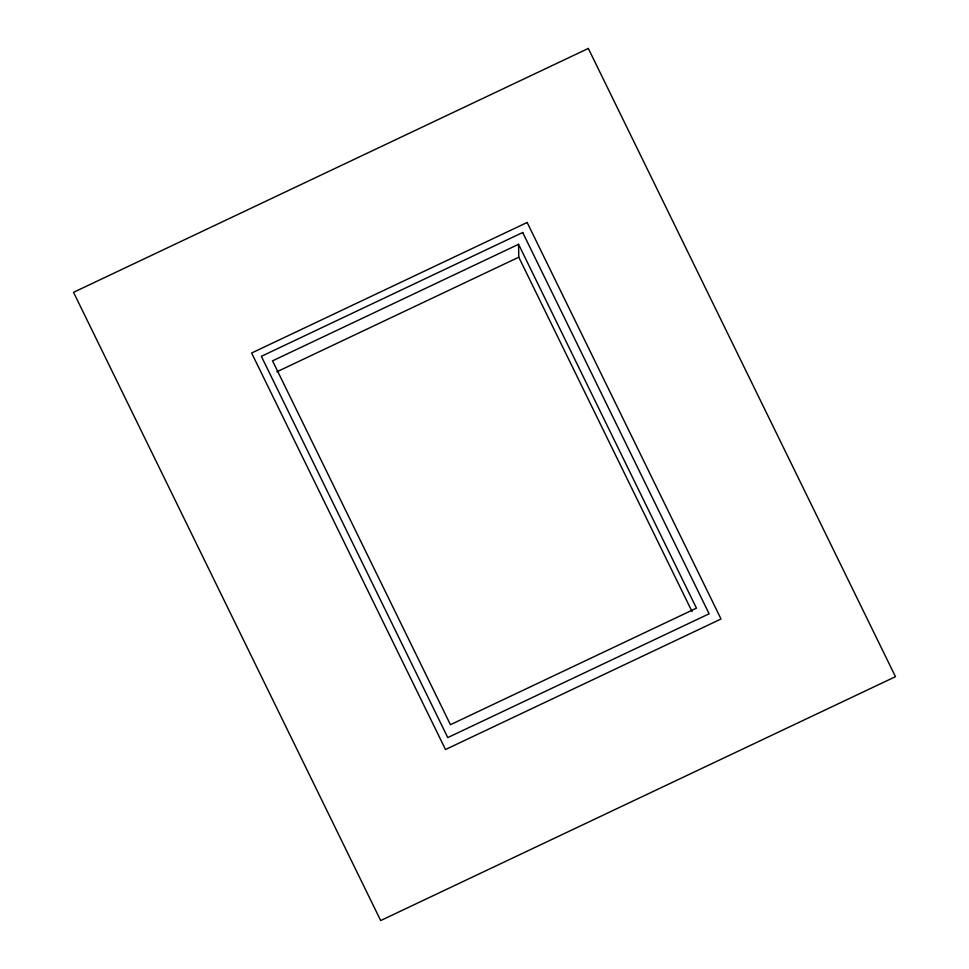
<?xml version="1.0" encoding="UTF-8"?>
<svg xmlns="http://www.w3.org/2000/svg" width="969" height="969" viewBox="0 0 969 969"><rect width="100%" height="100%" fill="white"/><g stroke="black" fill="none" stroke-linecap="round" stroke-linejoin="round"><path stroke-width="1.45" d="M518.56 244.297L272.543 360.843L450.44 724.703L696.457 608.157L518.56 244.297L518.778 257.197L692.036 611.548M276.868 371.793L518.778 257.197M588.316 48.45L73.523 292.323L380.684 920.55L895.477 676.677L588.316 48.45M527.148 222.482L251.625 353.007L445.498 749.521L721.021 618.997L527.148 222.482M522.703 232.512L261.351 356.326L447.763 737.591L709.114 613.789L522.703 232.512"/></g></svg>
